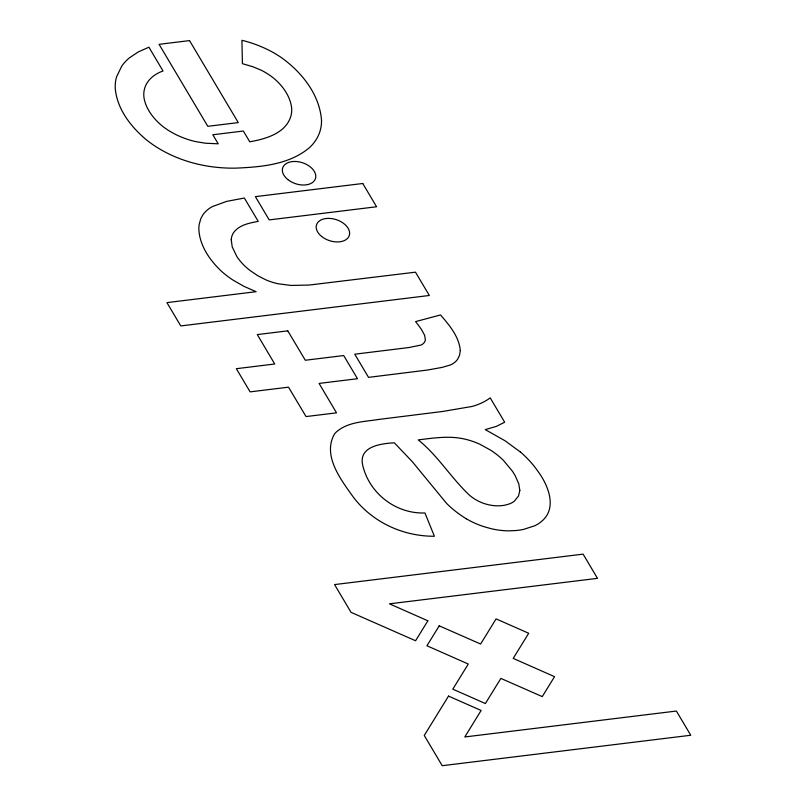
<?xml version="1.0" encoding="UTF-8"?>
<svg xmlns="http://www.w3.org/2000/svg" width="806" height="806" viewBox="0 0 806 806"><rect width="100%" height="100%" fill="white"/><g stroke="black" fill="none" stroke-linecap="round" stroke-linejoin="round"><path stroke-width="1.21" d="M520.404 452.025L505.08 440.801L485.242 429.598L496.153 426.455L504.677 422.223L490.209 397.882A77.285 49.468 18.2 0 1 472.115 406.446L442.605 411.473L378.457 419.483C364.262 421.74 348.212 421.82 336.696 431.663A44.713 28.623 18.2 0 0 334.55 433.89C321.977 455.662 341.27 480.195 353.602 497.493C372.634 522.369 403.262 536.433 434.404 536.242L424.933 512.959C395.978 514.037 369.47 493.594 362.771 465.536C358.146 446.574 380.543 443.552 394.325 442.816L412.38 461.757L446.443 503.236A84.439 54.052 18.2 0 0 466.362 518.822M466.392 518.792A55.382 35.454 18.2 0 0 484.446 526.822L491.116 528.676A54.526 34.9 18.2 0 0 509.694 530.842L516.354 530.489A68.067 43.574 18.2 0 0 523.406 529.441L534.811 525.754A51.524 32.975 18.2 0 0 541.783 521.22C557.389 508.123 548.352 485.575 538.378 471.943A104.961 67.19 18.2 0 0 520.444 452.005M231.241 239.765L232.239 246.958L236.803 256.419A55.775 35.706 18.2 0 0 250.172 270.584L257.769 275.723L265.889 279.863A43.474 27.827 18.2 0 0 277.879 283.732L291.067 285.445L309.262 285.042L415.483 272.176L429.336 295.48L180.776 325.926L166.923 302.623L256.106 291.691L243.875 286.311L233.035 280.105A73.588 47.101 18.2 0 1 220.723 270.574C209.439 259.693 199.545 245.316 198.85 229.156A67.613 43.282 18.2 0 1 199.173 224.552L200.684 218.96L202.628 215.242A49.73 31.837 18.2 0 1 208.583 208.996A50.899 32.583 18.2 0 1 212.502 206.527L226.657 201.389L244.349 198.034L258.232 221.378C249.487 223.01 239.372 224.864 233.7 232.43A34.819 22.286 18.2 0 0 231.372 238.445L231.241 239.765M460.297 350.55L459.541 355.265L457.617 359.234A30.89 19.777 18.2 0 1 453.032 363.566A24.331 15.576 18.2 0 1 450.151 365.027L442.242 367.375L427.432 370.045L368.533 377.369L354.761 354.197L408.884 347.547L420.923 345.079A10.347 6.619 18.2 0 0 421.83 344.656A14.669 9.39 18.2 0 0 425.367 339.92L424.641 335.276L421.528 329.604A115.228 73.759 18.2 0 0 417.881 324.566L415.584 321.604L440.539 314.934C449.325 325.171 459.088 336.555 460.297 350.55M321.544 120.709L321.423 123.771A83.25 53.287 18.2 0 1 318.481 135.287A86.252 55.211 18.2 0 1 315.519 140.597A84.116 53.851 18.2 0 1 309.282 147.81C289.022 164.746 261.003 167.033 235.674 168.142C209.369 168.565 182.72 162.57 159.951 149.15A84.277 53.942 18.2 0 1 145.614 139.186C130.481 126.29 116.981 108.76 115.248 88.328A82.303 52.682 18.2 0 1 116.608 76.751L121.787 66.062A84.781 54.264 18.2 0 1 129.514 57.78L138.189 51.977L148.919 47.191L163.024 70.999C154.168 74.011 145.936 80.731 144.173 90.363A50.355 32.23 18.2 0 0 144.052 98.12C145.846 108.105 152.092 116.739 159.387 123.53A52.622 33.681 18.2 0 0 169.451 131.025L174.076 133.655A59.301 37.963 18.2 0 0 181.33 137.05A56.259 36.008 18.2 0 0 195.475 141.554L205.359 143.216L218.214 143.811L212.824 134.763L243.352 131.025L249.749 141.785C265.98 138.975 287.047 133.02 291.268 114.623A54.093 34.618 18.2 0 0 291.54 107.077C289.838 95.753 282.705 85.889 274.151 78.595A48.451 31.021 18.2 0 0 264.418 71.925A44.935 28.764 18.2 0 0 260.832 70.051L252.903 66.757L242.415 63.674L241.931 40.3A81.628 52.249 18.2 0 1 272.781 52.269A76.953 49.257 18.2 0 1 281.556 57.74C302.018 72.379 319.811 94.826 321.544 120.709M519.82 490.431L518.53 496.012L514.409 501.12A28.17 18.034 18.2 0 1 509.201 503.982L505.302 505.08A34.618 22.155 18.2 0 1 501.382 505.664L500.385 505.745A29.651 18.981 18.2 0 1 485.958 504.103A28.986 18.548 18.2 0 1 475.066 499.277L472.336 497.453A36.351 23.273 18.2 0 1 469.697 495.388C451.209 478.16 438.101 455.803 418.233 439.895C433.406 438.041 449.063 435.572 464.206 438.968A52.188 33.409 18.2 0 1 479.792 444.207L490.693 450.191A65.629 42.013 18.2 0 1 503.508 460.458L512.304 471.057A87.622 56.088 18.2 0 1 515.356 476.044L518.762 483.781L519.82 490.431M427.865 620.811L415.574 640.75L351.053 612.348L334.55 584.582L583.101 554.135L597.498 578.345L389.459 603.835L427.865 620.811M439.23 625.819L426.938 645.757L468.286 664.033L452.791 689.17L485.383 703.537L500.879 678.41L542.267 696.606L554.548 676.667L513.21 658.391L528.696 633.264L496.103 618.887L480.618 644.024L439.23 625.819M448.529 696.092L424.258 735.475L442.222 765.7L690.772 735.253L676.385 711.043L464.79 736.966L481.122 710.469L448.529 696.092M189.531 40.602L159.074 44.33L207.807 126.32L238.274 122.593L189.531 40.602M362.76 183.496L255.391 196.644L269.214 219.907L376.583 206.759L362.76 183.496M287.772 330.853L257.305 334.581L274.735 364L236.339 368.695L250.112 391.877L288.508 387.172L306.048 416.571L336.515 412.843L319.085 383.424L357.481 378.719L343.709 355.547L305.313 360.252L287.772 330.853M321.624 236.45A17.228 11.032 18.2 0 0 349.24 235.634A17.228 11.032 18.2 0 0 327.851 218.386A17.228 11.032 18.2 0 0 321.624 236.45M287.792 179.536A17.228 11.032 18.2 0 0 315.408 178.72A17.228 11.032 18.2 0 0 294.009 161.472A17.228 11.032 18.2 0 0 287.792 179.536"/></g></svg>
